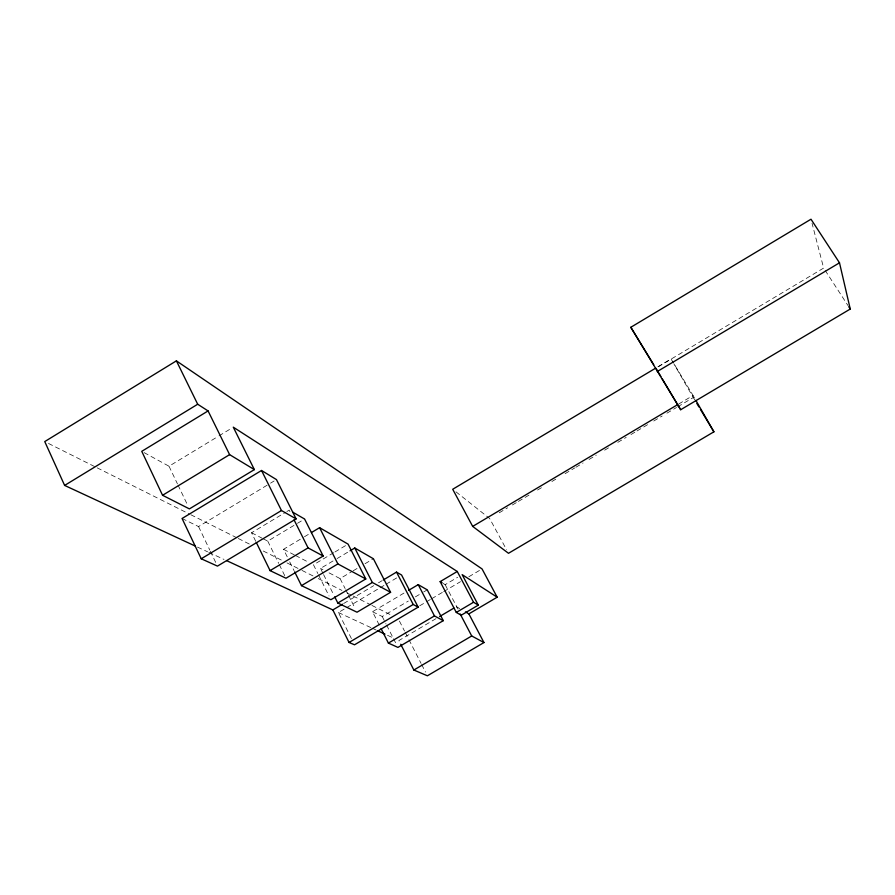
<?xml version="1.0" encoding="UTF-8"?>
<svg xmlns="http://www.w3.org/2000/svg" width="895" height="895" viewBox="0 0 895 895"><rect width="100%" height="100%" fill="white"/><g stroke="black" fill="none" stroke-linecap="round" stroke-linejoin="round"><path stroke-width="0.67" stroke-dasharray="4.47 3.36" d="M144.129 452.635L169.01 466.228L217.821 436.581M219.018 435.854L232.107 427.899M182.077 518.485L198.556 526.573L269.373 483.848M270.547 483.143L274.094 481.007M255.735 541.307L251.551 532.749L285.673 512.242M286.847 511.537L289.197 510.128L291.02 513.775M263.13 538.745L267.762 541.139L296.29 524.011M297.476 523.306L304.602 519.022M287.228 556.813L283.514 549.295L303.293 537.436M304.468 536.743L310.285 533.252M333.757 552.685L313.474 564.79L317.826 573.527M334.954 551.969L348.077 544.126M657.881 366.827L671.071 358.951L673.163 362.564M322.983 573.382L320.511 568.437L335.871 559.274M337.057 558.569L348.871 551.521M658.272 366.76L823.646 268.075L812.022 223.179M329.091 572.878L340.1 578.584L351.992 571.502M353.189 570.786L357.944 567.956M365.07 563.705L373.394 558.748M678.701 404.014L693.066 395.478L672.492 361.3M343.658 603.51L373.696 585.666M378.495 582.813L382.098 580.665M499.22 512.79L507.61 507.812M512.399 504.97L517.187 502.117M518.384 501.413L530.366 494.297M537.559 490.024L543.545 486.466M551.924 481.488L557.921 477.93M565.103 473.668L574.691 467.973M575.888 467.257L583.07 462.995M589.067 459.437L596.249 455.163M604.64 450.185L609.428 447.332M617.807 442.354L626.198 437.375M630.986 434.534L635.774 431.681M636.983 430.976L648.953 423.861M653.753 421.008L662.132 416.03M666.92 413.188L676.508 407.493M677.705 406.789L693.278 397.537L673.857 363.773M351.422 638.582L338.411 612.516L345.559 608.276M346.757 607.571L378.932 588.462M380.118 587.758L384.884 584.927M386.081 584.222L396.798 577.846M379.234 625.001L372.51 611.721L404.987 592.479M372.51 611.721L382.232 616.498L408.299 601.071M415.403 596.864L422.507 592.658M423.693 591.953L427.251 589.85M443.159 583.45L445.173 584.67L457.613 577.309M419.721 605.792L430.506 599.415M431.703 598.699L442.499 592.322M443.696 591.617L460.477 581.683M468.868 576.727L479.664 570.35M435.977 618.669L398.846 640.574L400.099 643.035M197.471 547.091L207.584 551.79M208.848 552.383L224.03 559.431M338.411 612.516L371.145 627.719M372.409 628.301L376.18 630.058M387.513 635.316L392.558 637.654M48.498 443.461L95.944 467.224M97.197 467.85L189.606 514.122M190.848 514.748L237.052 537.884M238.305 538.51L249.537 544.138M263.275 551.018L282.014 560.404M287.004 562.899L300.742 569.779M301.984 570.406L313.228 576.033M318.217 578.539L341.946 590.42M346.947 592.915L351.936 595.421M353.189 596.048L370.664 604.796M371.917 605.423L391.898 615.424M251.551 532.749L261.966 538.141M283.514 549.295L294.298 554.866M295.495 555.493L308.674 562.317M320.511 568.437L322.961 569.712M459.75 608.622L456.338 606.653L457.625 609.092M455.98 491.836L489.643 518.485L506.548 549.687M825.168 270.413L847.968 305.531M693.278 397.537L694.699 399.897M693.066 395.478L694.453 397.906M445.173 584.67L458.005 609.103M399.416 621.04L404.495 630.997M405.133 632.239L408.321 638.459M408.948 639.701L421.03 663.34M421.668 664.582L425.483 672.055M382.232 616.498L386.002 623.916M386.629 625.157L392.916 637.52M393.543 638.75L396.686 644.937M340.1 578.584L345.123 588.541M345.75 589.794L347.629 593.53M348.256 594.772L355.147 608.477M323.598 574.612L334.103 595.611M318.452 574.769L329.024 595.969M289.711 561.825L294.041 570.596M267.762 541.139L278.703 563.391M279.307 564.633L284.778 575.765M198.556 526.573L209.777 550.045M210.37 551.275L216.277 563.637M169.01 466.228L177.411 483.803M178.004 485.056L187.603 505.127"/><path stroke-width="1.34" d="M465.445 611.912L468.868 613.88L497.172 597.2L482.058 568.929L176.393 360.853L44.75 441.582L64.63 485.426L194.931 545.916M64.63 485.426L197.694 404.238L208.076 410.928L229.612 454.638L254.37 469.618L189.404 508.897L162.566 495.282L141.757 451.337L208.076 410.928M162.566 495.282L229.612 454.638M261.53 470.479L182.077 518.485L201.23 558.782L217.463 566.11L296.111 518.887L276.454 479.586L261.53 470.479L281.466 510.53L296.111 518.887M201.23 558.782L281.466 510.53M630.818 327.29L810.993 219.219L839.499 262.817L850.25 309.043L680.681 409.72L630.818 327.29L653.73 364.69M311.449 532.559L319.593 527.681L348.077 544.126L365.786 578.953L330.893 599.717L301.481 585.643L294.668 571.849M270.077 570.618L308.07 547.885L323.173 556.03L285.997 578.237L270.077 570.618L256.339 542.527M655.476 368.259L452.713 489.263L472.683 526.405L508.505 553.289L713.908 431.815L695.851 400.322M350.046 550.817L354.778 547.997L373.394 558.748L390.589 592.3L357.027 612.214L337.807 603.017L334.719 596.842M657.243 371.537L839.499 262.817M301.481 585.643L337.874 563.928L365.786 578.953M337.807 603.017L372.354 582.488L390.589 592.3M472.683 526.405L677.493 404.73M226.569 560.606L332.839 609.931L342.449 604.226M383.306 579.96L396.519 572.106L401.575 575.015L418.166 607.146L354.521 644.792L349.05 642.465L332.839 609.931M408.601 590.342L418.222 584.636L427.251 589.85L443.282 620.66L397.939 647.409L388.408 643.102L381.069 628.614M440.15 581.616L457.267 571.491L473.544 602.257L478.299 605.143L461.205 615.223L456.293 612.437L440.15 581.616L442.164 582.835M349.05 642.465L413.221 604.483L418.166 607.146M388.408 643.102L434.455 615.917L443.282 620.66M439.568 616.543L453.944 608.063M456.293 612.437L473.544 602.257M413.837 670.019L471.721 635.976L483.96 642.554L427.396 675.781L413.837 670.019L400.725 644.255M377.444 630.639L384.995 634.152M292.755 512.175L304.602 519.022L323.173 556.03M457.267 571.491L233.293 427.172L254.37 469.618M497.172 597.2L462.144 574.624L478.299 605.143M848.728 306.705L850.25 309.043M696.836 403.444L698.973 406.99M700.393 409.351L713.908 431.815M655.878 368.192L660.846 376.493M662.255 378.876L680.681 409.72M468.868 613.88L483.96 642.554M460.187 613.981L471.721 635.976M418.222 584.636L434.455 615.917M396.519 572.106L413.221 604.483M354.778 547.997L372.354 582.488M319.593 527.681L337.874 563.928M294.063 519.872L308.07 547.885M176.393 360.853L197.694 404.238"/></g></svg>
